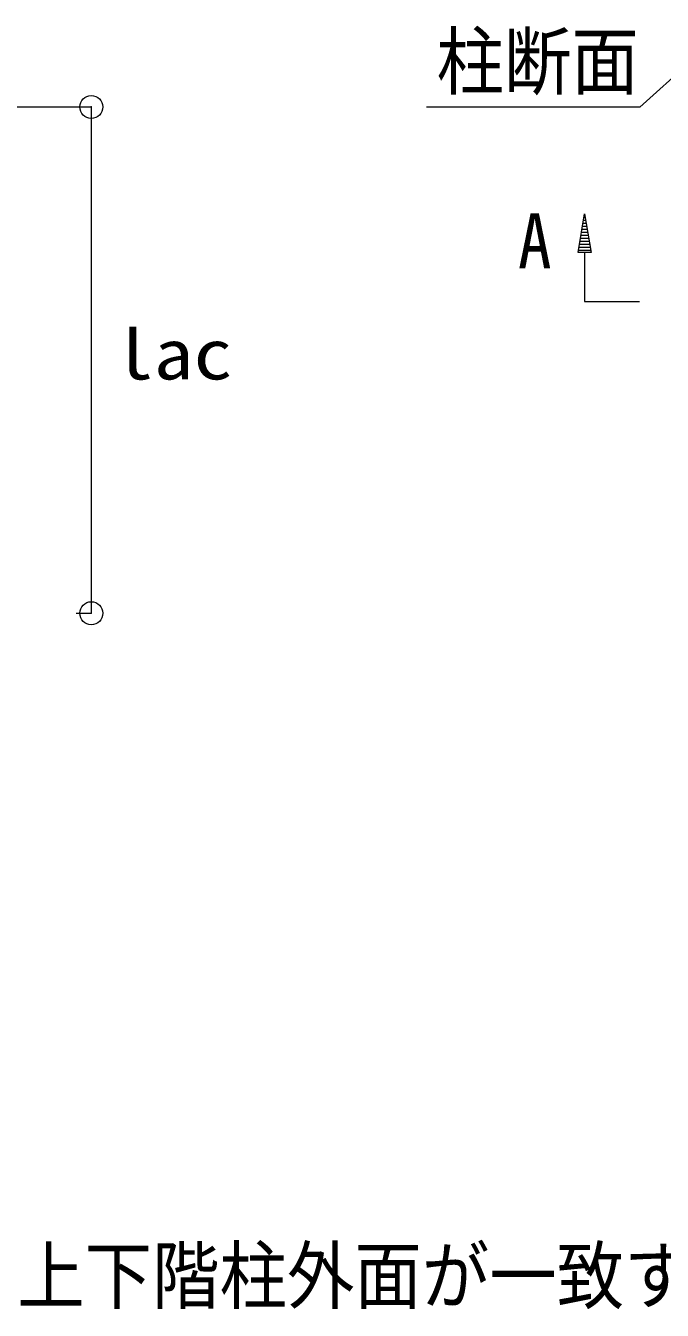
# Model space of a CAD drawing. Units: millimetres, scale not verified. Extents: x -890 to 863, y -296 to 296.
# Drawn here: x 702.3 to 730, y -53.2 to 2.7 of the extents above; entities that cross this region are included whole.
import ezdxf
from ezdxf.enums import TextEntityAlignment as Align

# ---------------------------------------------------------------- set-up
doc = ezdxf.new("R2010")
doc.units = ezdxf.units.MM
doc.header["$LTSCALE"] = 2
doc.header["$PDMODE"] = 32
doc.header["$PDSIZE"] = 1
doc.layers.add('0-C__1-9__0-0_', color=7, linetype='Continuous', lineweight=18)
doc.layers.add('1-1__1-1__0-2_MOJI', color=7, linetype='Continuous', lineweight=18)
doc.styles.add('ＭＳ ゴシック', font='')
doc.styles.get('ＭＳ ゴシック').set_extended_font_data('MS Gothic')

# ---------------------------------------------------------------- blocks, each defined once
blk = doc.blocks.new('CCURVE_ORG041')
at = {"layer": '0-C__1-9__0-0_'}
blk.add_lwpolyline([(1616.614, -302.609), (1616.894, -300.93), (1617.174, -302.609)], close=True, dxfattribs=at)
blk = doc.blocks.new('FILL_AREA_120_')
at = {"layer": '1-1__1-1__0-2_MOJI'}
for p, q in [((1616.826, -301.34), (1616.962, -301.34)), ((1616.847, -301.21), (1616.941, -301.21)), ((1616.869, -301.08), (1616.919, -301.08)), ((1616.891, -300.95), (1616.897, -300.95)), ((1616.739, -301.86), (1617.049, -301.86)), ((1616.761, -301.73), (1617.027, -301.73)), ((1616.782, -301.6), (1617.006, -301.6)), ((1616.804, -301.47), (1616.984, -301.47)), ((1616.631, -302.51), (1617.157, -302.51)), ((1616.652, -302.38), (1617.136, -302.38)), ((1616.674, -302.25), (1617.114, -302.25)), ((1616.696, -302.12), (1617.092, -302.12)), ((1616.717, -301.99), (1617.071, -301.99))]:
    blk.add_line(p, q, dxfattribs=at)

msp = doc.modelspace()

# ---------------------------------------------------------------- linework, layer by layer
at = {"layer": '0-C__1-9__0-0_', "color": 8}
for p, q in [((696.51, -0.845), (705.129, -0.845)), ((705.129, -0.845), (705.129, -22.887)), ((704.463, -22.887), (705.129, -22.887))]:
    msp.add_line(p, q, dxfattribs=at)
at = {"layer": '0-C__1-9__0-0_'}
for points in [[(731.192, 1.09), (729.028, -0.85), (719.734, -0.85)], [(726.619, -7.176), (726.619, -9.314), (729.005, -9.314)]]:
    msp.add_lwpolyline(points, dxfattribs=at)
at = {"layer": '0-C__1-9__0-0_', "color": 8}
for p in [(705.129, -0.845), (705.129, -22.887)]:
    msp.add_point(p, dxfattribs=at)

# ---------------------------------------------------------------- block references
at = {"layer": '0-C__1-9__0-0_'}
for name in ['CCURVE_ORG041', 'FILL_AREA_120_']:
    msp.add_blockref(name, (-890.276, 295.433), dxfattribs=at)

# ---------------------------------------------------------------- texts
at = {"layer": '0-C__1-9__0-0_', "style": 'ＭＳ ゴシック', "width": 0.9}
for s, p in [('柱断面', (720.168, -0.775)), ('A', (723.715, -8.59)), ('（a） 上下階柱外面が一致する場合', (693.097, -53.637))]:
    msp.add_text(s, height=2.393, dxfattribs=at).set_placement(p, align=Align.BOTTOM_LEFT)
at = {"layer": '0-C__1-9__0-0_', "style": 'ＭＳ ゴシック', "width": 1.15}
msp.add_text('lac', height=2.199, rotation=0.01, dxfattribs=at).set_placement((706.13, -13.366), align=Align.BOTTOM_LEFT)

doc.saveas('drawing.dxf')
